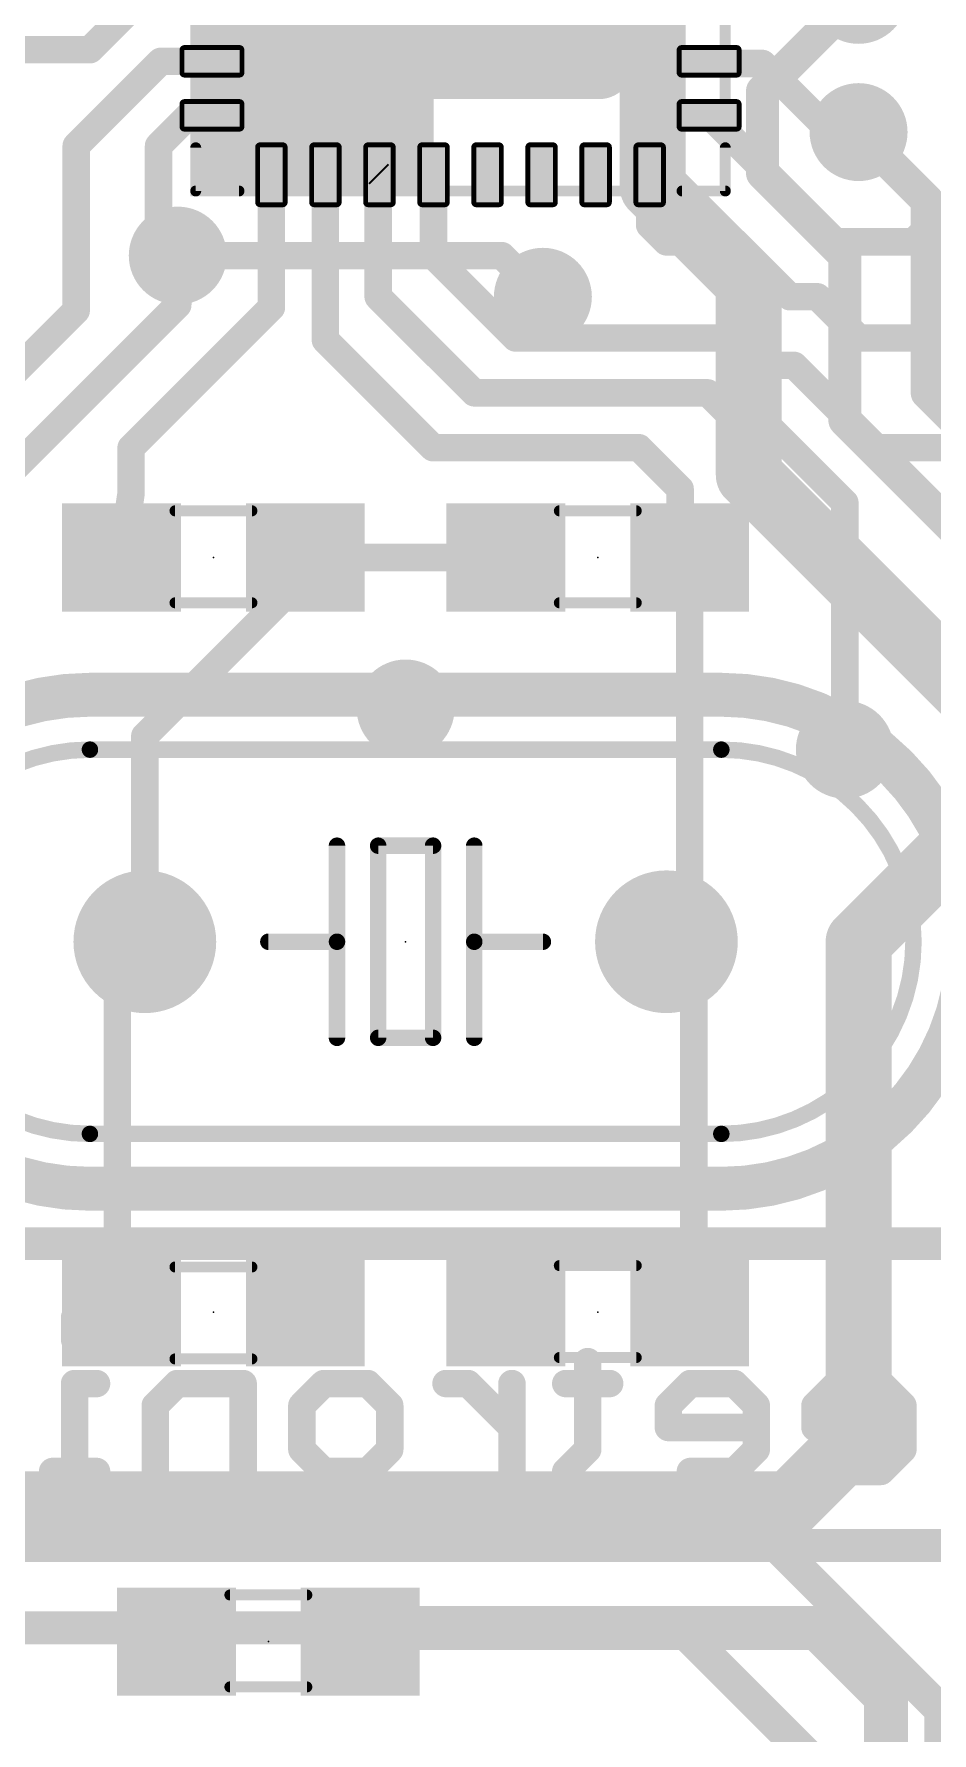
# Model space of a CAD drawing. Extents: x -0.08 to 2.71, y -0.01 to 2.11.
# Drawn here: x 0.515 to 0.842, y 0.902 to 1.521 of the extents above; entities that cross this region are included whole.
import ezdxf

# ---------------------------------------------------------------- set-up
doc = ezdxf.new("R2010")
doc.units = 0
for name, color, linetype in [('1', 14, 'CONTINUOUS'), ('16', 174, 'CONTINUOUS'), ('17', 94, 'CONTINUOUS'), ('18', 94, 'CONTINUOUS'), ('21', 251, 'CONTINUOUS'), ('22', 2, 'CONTINUOUS'), ('23', 178, 'CONTINUOUS'), ('51', 54, 'CONTINUOUS')]:
    doc.layers.add(name, color=color, linetype=linetype)

# ---------------------------------------------------------------- blocks, each defined once
blk = doc.blocks.new('RECT')
blk.add_solid([(-0.5, -0.5), (0.5, -0.5), (-0.5, 0.5), (0.5, 0.5)])
blk = doc.blocks.new('RECT96000X48000R30')
at = {"const_width": 0.001772}
blk.add_lwpolyline([(0.010925, -0.004134), (0.010925, 0.004134, 0.414214), (0.010039, 0.00502), (-0.010039, 0.00502, 0.414214), (-0.010925, 0.004134), (-0.010925, -0.004134, 0.414214), (-0.010039, -0.00502), (0.010039, -0.00502, 0.414214)], format="xyb", close=True, dxfattribs=at)
blk.add_solid([(-0.010482, -0.004577), (0.010482, -0.004577), (-0.010482, 0.004577), (0.010482, 0.004577)])
blk = doc.blocks.new('RECT512000X512000R20')
at = {"const_width": 0.012598}
blk.add_lwpolyline([(0.056693, -0.050394), (0.056693, 0.050394, 0.414214), (0.050394, 0.056693), (-0.050394, 0.056693, 0.414214), (-0.056693, 0.050394), (-0.056693, -0.050394, 0.414214), (-0.050394, -0.056693), (0.050394, -0.056693, 0.414214)], format="xyb", close=True, dxfattribs=at)
blk.add_solid([(-0.051394, -0.051394), (0.051394, -0.051394), (-0.051394, 0.051394), (0.051394, 0.051394)])
blk = doc.blocks.new('ROUNDP')
at = {"const_width": 0.5}
blk.add_lwpolyline([(0, -0.25, 1), (0, 0.25, 1), (0, -0.25)], format="xyb", dxfattribs=at)
blk = doc.blocks.new('ROUNDV')
at = {"const_width": 0.5}
blk.add_lwpolyline([(0, -0.25, 1), (0, 0.25, 1), (0, -0.25)], format="xyb", dxfattribs=at)

msp = doc.modelspace()

# ---------------------------------------------------------------- linework, layer by layer
at = {"layer": '1'}
for points, const_width in [([(0.64, 1.469921), (0.64, 1.56)], 0.01), ([(0.535, 1.515), (0.55, 1.53)], 0.01), ([(0.505, 1.515), (0.535, 1.515)], 0.01), ([(0.53, 1.48), (0.560787, 1.510787)], 0.01), ([(0.560787, 1.510787), (0.579449, 1.510787)], 0.01), ([(0.761339, 1.51), (0.760551, 1.510787)], 0.01), ([(0.78, 1.51), (0.761339, 1.51)], 0.01), ([(0.805, 1.485), (0.78, 1.51)], 0.01), ([(0.56, 1.48), (0.571102, 1.491102)], 0.01), ([(0.571102, 1.491102), (0.579449, 1.491102)], 0.01), ([(0.760551, 1.491102), (0.806654, 1.445)], 0.01), ([(0.815, 1.485), (0.805, 1.485)], 0.01), ([(0.53, 1.42), (0.53, 1.48)], 0.01), ([(0.56, 1.447), (0.56, 1.48)], 0.01), ([(0.835, 1.445), (0.865, 1.475)], 0.01), ([(0.601102, 1.421102), (0.601102, 1.469449)], 0.01), ([(0.620787, 1.409213), (0.620787, 1.469449)], 0.01), ([(0.64, 1.469921), (0.640472, 1.469449)], 0.01), ([(0.64, 1.425), (0.64, 1.469921)], 0.01), ([(0.660157, 1.439843), (0.660157, 1.469449)], 0.01), ([(0.738898, 1.469449), (0.738898, 1.451102)], 0.01), ([(0.738898, 1.451102), (0.745, 1.445)], 0.01), ([(0.567, 1.44), (0.56, 1.447)], 0.01), ([(0.745, 1.445), (0.77, 1.445)], 0.01), ([(0.77, 1.445), (0.79, 1.425)], 0.01), ([(0.806654, 1.445), (0.835, 1.445)], 0.01), ([(0.567, 1.44), (0.567, 1.422)], 0.01), ([(0.69, 1.41), (0.660157, 1.439843)], 0.01), ([(0.47, 1.36), (0.53, 1.42)], 0.01), ([(0.567, 1.422), (0.5, 1.355)], 0.01), ([(0.55, 1.37), (0.601102, 1.421102)], 0.01), ([(0.675, 1.39), (0.64, 1.425)], 0.01), ([(0.7, 1.41), (0.7, 1.425)], 0.01), ([(0.79, 1.425), (0.8, 1.425)], 0.01), ([(0.8, 1.425), (0.815, 1.41)], 0.01), ([(0.66, 1.37), (0.620787, 1.409213)], 0.01), ([(0.7, 1.41), (0.69, 1.41)], 0.01), ([(0.77, 1.41), (0.7, 1.41)], 0.01), ([(0.78, 1.4), (0.77, 1.41)], 0.01), ([(0.815, 1.41), (0.866535, 1.41)], 0.01), ([(0.791535, 1.4), (0.78, 1.4)], 0.01), ([(0.821535, 1.37), (0.791535, 1.4)], 0.01), ([(0.675, 1.39), (0.76, 1.39)], 0.01), ([(0.76, 1.39), (0.77, 1.38)], 0.01), ([(0.77, 1.38), (0.78, 1.38)], 0.01), ([(0.78, 1.38), (0.81, 1.35)], 0.01), ([(0.55, 1.353465), (0.55, 1.37)], 0.01), ([(0.735, 1.37), (0.66, 1.37)], 0.01), ([(0.75, 1.355), (0.735, 1.37)], 0.01), ([(0.92, 1.37), (0.821535, 1.37)], 0.01), ([(0.546535, 1.33), (0.55, 1.353465)], 0.01), ([(0.75, 1.333465), (0.75, 1.355)], 0.01), ([(0.81, 1.35), (0.81, 1.26)], 0.01), ([(0.753465, 1.33), (0.75, 1.333465)], 0.01), ([(0.613465, 1.33), (0.686535, 1.33)], 0.01), ([(0.613465, 1.323465), (0.613465, 1.33)], 0.01), ([(0.753465, 1.208465), (0.753465, 1.33)], 0.01), ([(0.555, 1.265), (0.613465, 1.323465)], 0.01), ([(0.555, 1.19), (0.555, 1.265)], 0.01), ([(0.815, 1.19), (0.88, 1.255)], 0.024), ([(0.745, 1.19), (0.753465, 1.208465)], 0.01), ([(0.815, 1.01), (0.815, 1.19)], 0.024), ([(0.545, 1.18), (0.555, 1.19)], 0.01), ([(0.755, 1.18), (0.745, 1.19)], 0.01), ([(0.545, 1.051535), (0.545, 1.18)], 0.01), ([(0.755, 1.051535), (0.755, 1.18)], 0.01), ([(0.546535, 1.055), (0.545, 1.051535)], 0.01), ([(0.753465, 1.055), (0.755, 1.051535)], 0.01), ([(0.79, 0.985), (0.815, 1.01)], 0.024), ([(0.49, 0.985), (0.79, 0.985)], 0.024), ([(0.638465, 0.943465), (0.633465, 0.935)], 0.016), ([(0.638465, 0.941535), (0.638465, 0.943465)], 0.016), ([(0.64, 0.94), (0.638465, 0.941535)], 0.016), ([(0.8, 0.94), (0.64, 0.94)], 0.016), ([(0.825, 0.915), (0.8, 0.94)], 0.016), ([(0.825, 0.852362), (0.825, 0.915)], 0.016)]:
    msp.add_lwpolyline(points, dxfattribs=dict(at, const_width=const_width))
for points, const_width in [([(0.533232, 1.516768, 1), (0.536768, 1.513232)], 0.005), ([(0.535, 1.5125, 1), (0.535, 1.5175)], 0.005), ([(0.560787, 1.513287, 1), (0.560787, 1.508287)], 0.005), ([(0.562555, 1.50902, 1), (0.55902, 1.512555)], 0.005), ([(0.579449, 1.508287, 1), (0.579449, 1.513287)], 0.005), ([(0.762319, 1.512555, 1), (0.758783, 1.50902)], 0.005), ([(0.761339, 1.5125, 1), (0.761339, 1.5075)], 0.005), ([(0.759571, 1.508232, 1), (0.763106, 1.511768)], 0.005), ([(0.781768, 1.511768, 1), (0.778232, 1.508232)], 0.005), ([(0.78, 1.5075, 1), (0.78, 1.5125)], 0.005), ([(0.571102, 1.493602, 1), (0.571102, 1.488602)], 0.005), ([(0.57287, 1.489335, 1), (0.569335, 1.49287)], 0.005), ([(0.579449, 1.488602, 1), (0.579449, 1.493602)], 0.005), ([(0.762319, 1.49287, 1), (0.758783, 1.489335)], 0.005), ([(0.805, 1.4875, 1), (0.805, 1.4825)], 0.005), ([(0.803232, 1.483232, 1), (0.806768, 1.486768)], 0.005), ([(0.815, 1.4825, 1), (0.815, 1.4875)], 0.005), ([(0.5325, 1.48, 1), (0.5275, 1.48)], 0.005), ([(0.528232, 1.481768, 1), (0.531768, 1.478232)], 0.005), ([(0.5625, 1.48, 1), (0.5575, 1.48)], 0.005), ([(0.558232, 1.481768, 1), (0.561768, 1.478232)], 0.005), ([(0.603602, 1.469449, 1), (0.598602, 1.469449)], 0.005), ([(0.623287, 1.469449, 1), (0.618287, 1.469449)], 0.005), ([(0.641768, 1.471689, 1), (0.638232, 1.468153)], 0.005), ([(0.6425, 1.469921, 1), (0.6375, 1.469921)], 0.005), ([(0.638705, 1.467681, 1), (0.64224, 1.471217)], 0.005), ([(0.662657, 1.469449, 1), (0.657657, 1.469449)], 0.005), ([(0.741398, 1.469449, 1), (0.736398, 1.469449)], 0.005), ([(0.6375, 1.469921, 1), (0.6425, 1.469921)], 0.005), ([(0.740665, 1.45287, 1), (0.73713, 1.449335)], 0.005), ([(0.561768, 1.448768, 1), (0.558232, 1.445232)], 0.005), ([(0.5575, 1.447, 1), (0.5625, 1.447)], 0.005), ([(0.736398, 1.451102, 1), (0.741398, 1.451102)], 0.005), ([(0.745, 1.4475, 1), (0.745, 1.4425)], 0.005), ([(0.743232, 1.443232, 1), (0.746768, 1.446768)], 0.005), ([(0.771768, 1.446768, 1), (0.768232, 1.443232)], 0.005), ([(0.77, 1.4425, 1), (0.77, 1.4475)], 0.005), ([(0.806654, 1.4475, 1), (0.806654, 1.4425)], 0.005), ([(0.804886, 1.443232, 1), (0.808421, 1.446768)], 0.005), ([(0.833232, 1.446768, 1), (0.836768, 1.443232)], 0.005), ([(0.835, 1.4425, 1), (0.835, 1.4475)], 0.005), ([(0.5695, 1.44, 1), (0.5645, 1.44)], 0.005), ([(0.565232, 1.438232, 1), (0.568768, 1.441768)], 0.005), ([(0.661925, 1.44161, 1), (0.65839, 1.438075)], 0.005), ([(0.657657, 1.439843, 1), (0.662657, 1.439843)], 0.005), ([(0.531768, 1.418232, 1), (0.528232, 1.421768)], 0.005), ([(0.5645, 1.422, 1), (0.5695, 1.422)], 0.005), ([(0.568768, 1.420232, 1), (0.565232, 1.423768)], 0.005), ([(0.60287, 1.419335, 1), (0.599335, 1.42287)], 0.005), ([(0.641768, 1.426768, 1), (0.638232, 1.423232)], 0.005), ([(0.6375, 1.425, 1), (0.6425, 1.425)], 0.005), ([(0.7025, 1.425, 1), (0.6975, 1.425)], 0.005), ([(0.79, 1.4275, 1), (0.79, 1.4225)], 0.005), ([(0.788232, 1.423232, 1), (0.791768, 1.426768)], 0.005), ([(0.801768, 1.426768, 1), (0.798232, 1.423232)], 0.005), ([(0.8, 1.4225, 1), (0.8, 1.4275)], 0.005), ([(0.5275, 1.42, 1), (0.5325, 1.42)], 0.005), ([(0.598602, 1.421102, 1), (0.603602, 1.421102)], 0.005), ([(0.618287, 1.409213, 1), (0.623287, 1.409213)], 0.005), ([(0.622555, 1.41098, 1), (0.61902, 1.407445)], 0.005), ([(0.69, 1.4125, 1), (0.69, 1.4075)], 0.005), ([(0.688232, 1.408232, 1), (0.691768, 1.411768)], 0.005), ([(0.7, 1.4125, 1), (0.7, 1.4075)], 0.005), ([(0.6975, 1.41, 1), (0.7025, 1.41)], 0.005), ([(0.7, 1.4075, 1), (0.7, 1.4125)], 0.005), ([(0.771768, 1.411768, 1), (0.768232, 1.408232)], 0.005), ([(0.77, 1.4075, 1), (0.77, 1.4125)], 0.005), ([(0.815, 1.4125, 1), (0.815, 1.4075)], 0.005), ([(0.813232, 1.408232, 1), (0.816768, 1.411768)], 0.005), ([(0.78, 1.4025, 1), (0.78, 1.3975)], 0.005), ([(0.778232, 1.398232, 1), (0.781768, 1.401768)], 0.005), ([(0.793303, 1.401768, 1), (0.789768, 1.398232)], 0.005), ([(0.791535, 1.3975, 1), (0.791535, 1.4025)], 0.005), ([(0.675, 1.3925, 1), (0.675, 1.3875)], 0.005), ([(0.673232, 1.388232, 1), (0.676768, 1.391768)], 0.005), ([(0.761768, 1.391768, 1), (0.758232, 1.388232)], 0.005), ([(0.76, 1.3875, 1), (0.76, 1.3925)], 0.005), ([(0.77, 1.3825, 1), (0.77, 1.3775)], 0.005), ([(0.768232, 1.378232, 1), (0.771768, 1.381768)], 0.005), ([(0.781768, 1.381768, 1), (0.778232, 1.378232)], 0.005), ([(0.78, 1.3775, 1), (0.78, 1.3825)], 0.005), ([(0.5525, 1.37, 1), (0.5475, 1.37)], 0.005), ([(0.66, 1.3725, 1), (0.66, 1.3675)], 0.005), ([(0.736768, 1.371768, 1), (0.733232, 1.368232)], 0.005), ([(0.735, 1.3675, 1), (0.735, 1.3725)], 0.005), ([(0.821535, 1.3725, 1), (0.821535, 1.3675)], 0.005), ([(0.548232, 1.371768, 1), (0.551768, 1.368232)], 0.005), ([(0.658232, 1.368232, 1), (0.661768, 1.371768)], 0.005), ([(0.819768, 1.368232, 1), (0.823303, 1.371768)], 0.005), ([(0.5475, 1.353465, 1), (0.5525, 1.353465)], 0.005), ([(0.552473, 1.353099, 1), (0.547527, 1.35383)], 0.005), ([(0.7525, 1.355, 1), (0.7475, 1.355)], 0.005), ([(0.748232, 1.353232, 1), (0.751768, 1.356768)], 0.005), ([(0.8125, 1.35, 1), (0.8075, 1.35)], 0.005), ([(0.808232, 1.348232, 1), (0.811768, 1.351768)], 0.005), ([(0.751768, 1.335232, 1), (0.748232, 1.331697)], 0.005), ([(0.544062, 1.330365, 1), (0.549009, 1.329635)], 0.005), ([(0.613465, 1.3325, 1), (0.613465, 1.3275)], 0.005), ([(0.615965, 1.33, 1), (0.610965, 1.33)], 0.005), ([(0.686535, 1.3275, 1), (0.686535, 1.3325)], 0.005), ([(0.7475, 1.333465, 1), (0.7525, 1.333465)], 0.005), ([(0.755965, 1.33, 1), (0.750965, 1.33)], 0.005), ([(0.751697, 1.328232, 1), (0.755232, 1.331768)], 0.005), ([(0.610965, 1.323465, 1), (0.615965, 1.323465)], 0.005), ([(0.615232, 1.321697, 1), (0.611697, 1.325232)], 0.005), ([(0.5575, 1.265, 1), (0.5525, 1.265)], 0.005), ([(0.553232, 1.266768, 1), (0.556768, 1.263232)], 0.005), ([(0.8075, 1.26, 1), (0.8125, 1.26)], 0.005), ([(0.755737, 1.207423, 1), (0.751192, 1.209506)], 0.005), ([(0.750965, 1.208465, 1), (0.755965, 1.208465)], 0.005), ([(0.821, 1.19, 1), (0.809, 1.19)], 0.012), ([(0.556768, 1.188232, 1), (0.553232, 1.191768)], 0.005), ([(0.746768, 1.191768, 1), (0.743232, 1.188232)], 0.005), ([(0.810757, 1.194243, 1), (0.819243, 1.185757)], 0.012), ([(0.5525, 1.19, 1), (0.5575, 1.19)], 0.005), ([(0.742727, 1.191042, 1), (0.747273, 1.188958)], 0.005), ([(0.5475, 1.18, 1), (0.5425, 1.18)], 0.005), ([(0.543232, 1.181768, 1), (0.546768, 1.178232)], 0.005), ([(0.7575, 1.18, 1), (0.7525, 1.18)], 0.005), ([(0.753232, 1.178232, 1), (0.756768, 1.181768)], 0.005), ([(0.548821, 1.053987, 1), (0.54425, 1.056013)], 0.005), ([(0.75575, 1.056013, 1), (0.751179, 1.053987)], 0.005), ([(0.542714, 1.052548, 1), (0.547286, 1.050522)], 0.005), ([(0.5425, 1.051535, 1), (0.5475, 1.051535)], 0.005), ([(0.7525, 1.051535, 1), (0.7575, 1.051535)], 0.005), ([(0.752714, 1.050522, 1), (0.757286, 1.052548)], 0.005), ([(0.819243, 1.005757, 1), (0.810757, 1.014243)], 0.012), ([(0.809, 1.01, 1), (0.821, 1.01)], 0.012), ([(0.79, 0.979, 1), (0.79, 0.991)], 0.012), ([(0.785757, 0.989243, 1), (0.794243, 0.980757)], 0.012), ([(0.641293, 0.944364, 1), (0.635636, 0.938707)], 0.008), ([(0.642465, 0.943465, 1), (0.634465, 0.943465)], 0.008), ([(0.641909, 0.94143, 1), (0.635021, 0.945499)], 0.008), ([(0.64, 0.944, 1), (0.64, 0.936)], 0.008), ([(0.802828, 0.942828, 1), (0.797172, 0.937172)], 0.008), ([(0.8, 0.936, 1), (0.8, 0.944)], 0.008), ([(0.630021, 0.937034, 1), (0.636909, 0.932966)], 0.008), ([(0.634465, 0.941535, 1), (0.642465, 0.941535)], 0.008), ([(0.637172, 0.937172, 1), (0.642828, 0.942828)], 0.008), ([(0.829, 0.915, 1), (0.821, 0.915)], 0.008), ([(0.822172, 0.912172, 1), (0.827828, 0.917828)], 0.008)]:
    msp.add_lwpolyline(points, format="xyb", dxfattribs=dict(at, const_width=const_width))
at = {"layer": '16'}
for points, const_width in [([(0.74, 1.465), (0.74, 1.76)], 0.024), ([(0.78, 1.5), (0.815, 1.535)], 0.012), ([(0.78, 1.47), (0.78, 1.5)], 0.012), ([(0.84, 1.46), (0.815, 1.485)], 0.012), ([(0.775, 1.43), (0.74, 1.465)], 0.024), ([(0.81, 1.44), (0.78, 1.47)], 0.012), ([(0.84, 1.39), (0.84, 1.46)], 0.012), ([(0.685, 1.44), (0.567, 1.44)], 0.01), ([(0.7, 1.425), (0.685, 1.44)], 0.01), ([(0.81, 1.38), (0.81, 1.44)], 0.012), ([(0.775, 1.36), (0.775, 1.43)], 0.024), ([(0.97, 1.26), (0.84, 1.39)], 0.012), ([(0.925, 1.265), (0.81, 1.38)], 0.012), ([(0.88, 1.255), (0.775, 1.36)], 0.024), ([(0.5, 0.97), (0.785, 0.97)], 0.012), ([(0.785, 0.97), (0.845, 0.91)], 0.012), ([(0.49, 0.94), (0.75, 0.94)], 0.012), ([(0.75, 0.94), (0.8, 0.89)], 0.012), ([(0.845, 0.91), (0.845, 0.77)], 0.012)]:
    msp.add_lwpolyline(points, dxfattribs=dict(at, const_width=const_width))
for points, const_width in [([(0.783, 1.5, 1), (0.777, 1.5)], 0.006), ([(0.777879, 1.502121, 1), (0.782121, 1.497879)], 0.006), ([(0.817121, 1.487121, 1), (0.812879, 1.482879)], 0.006), ([(0.744243, 1.469243, 1), (0.735757, 1.460757)], 0.012), ([(0.782121, 1.472121, 1), (0.777879, 1.467879)], 0.006), ([(0.734, 1.465, 1), (0.746, 1.465)], 0.012), ([(0.777, 1.47, 1), (0.783, 1.47)], 0.006), ([(0.843, 1.46, 1), (0.837, 1.46)], 0.006), ([(0.837879, 1.457879, 1), (0.842121, 1.462121)], 0.006), ([(0.567, 1.4425, 1), (0.567, 1.4375)], 0.005), ([(0.686768, 1.441768, 1), (0.683232, 1.438232)], 0.005), ([(0.685, 1.4375, 1), (0.685, 1.4425)], 0.005), ([(0.813, 1.44, 1), (0.807, 1.44)], 0.006), ([(0.807879, 1.437879, 1), (0.812121, 1.442121)], 0.006), ([(0.781, 1.43, 1), (0.769, 1.43)], 0.012), ([(0.770757, 1.425757, 1), (0.779243, 1.434243)], 0.012), ([(0.698232, 1.423232, 1), (0.701768, 1.426768)], 0.005), ([(0.842121, 1.392121, 1), (0.837879, 1.387879)], 0.006), ([(0.837, 1.39, 1), (0.843, 1.39)], 0.006), ([(0.812121, 1.382121, 1), (0.807879, 1.377879)], 0.006), ([(0.807, 1.38, 1), (0.813, 1.38)], 0.006), ([(0.779243, 1.364243, 1), (0.770757, 1.355757)], 0.012), ([(0.769, 1.36, 1), (0.781, 1.36)], 0.012), ([(0.787121, 0.972121, 1), (0.782879, 0.967879)], 0.006), ([(0.785, 0.967, 1), (0.785, 0.973)], 0.006), ([(0.752121, 0.942121, 1), (0.747879, 0.937879)], 0.006), ([(0.75, 0.937, 1), (0.75, 0.943)], 0.006), ([(0.848, 0.91, 1), (0.842, 0.91)], 0.006), ([(0.842879, 0.907879, 1), (0.847121, 0.912121)], 0.006)]:
    msp.add_lwpolyline(points, format="xyb", dxfattribs=dict(at, const_width=const_width))
at = {"layer": '21'}
for points, const_width in [([(0.573543, 1.463543), (0.573543, 1.479291)], 0.004), ([(0.766457, 1.479291), (0.766457, 1.463543)], 0.004), ([(0.589291, 1.463543), (0.573543, 1.463543)], 0.004), ([(0.766457, 1.463543), (0.750709, 1.463543)], 0.004), ([(0.535, 1.28), (0.765, 1.28)], 0.016), ([(0.765, 1.26), (0.535, 1.26)], 0.006), ([(0.625, 1.225), (0.625, 1.19)], 0.006), ([(0.64, 1.225), (0.66, 1.225)], 0.006), ([(0.64, 1.155), (0.64, 1.225)], 0.006), ([(0.66, 1.225), (0.66, 1.155)], 0.006), ([(0.675, 1.225), (0.675, 1.19)], 0.006), ([(0.625, 1.19), (0.6, 1.19)], 0.006), ([(0.625, 1.19), (0.625, 1.155)], 0.006), ([(0.675, 1.19), (0.675, 1.155)], 0.006), ([(0.675, 1.19), (0.7, 1.19)], 0.006), ([(0.66, 1.155), (0.64, 1.155)], 0.006), ([(0.535, 1.12), (0.765, 1.12)], 0.006), ([(0.535, 1.1), (0.765, 1.1)], 0.016)]:
    msp.add_lwpolyline(points, dxfattribs=dict(at, const_width=const_width))
for points, const_width in [([(0.574543, 1.479291, 1), (0.572543, 1.479291)], 0.002), ([(0.58437, 1.471417, 1), (0.58437, 1.477323, 1), (0.58437, 1.471417)], 0.005906), ([(0.767457, 1.479291, 1), (0.765457, 1.479291)], 0.002), ([(0.573543, 1.464543, 1), (0.573543, 1.462543)], 0.002), ([(0.572543, 1.463543, 1), (0.574543, 1.463543)], 0.002), ([(0.589291, 1.462543, 1), (0.589291, 1.464543)], 0.002), ([(0.750709, 1.464543, 1), (0.750709, 1.462543)], 0.002), ([(0.765457, 1.463543, 1), (0.767457, 1.463543)], 0.002), ([(0.766457, 1.462543, 1), (0.766457, 1.464543)], 0.002), ([(0.535, 1.28, 1), (0.535, 1.1)], 0.016), ([(0.535, 1.284, 1), (0.535, 1.276)], 0.008), ([(0.535, 1.276, 1), (0.535, 1.284)], 0.008), ([(0.765, 1.1, 1), (0.765, 1.28)], 0.016), ([(0.765, 1.284, 1), (0.765, 1.276)], 0.008), ([(0.765, 1.276, 1), (0.765, 1.284)], 0.008), ([(0.535, 1.26, 1), (0.535, 1.12)], 0.006), ([(0.535, 1.2615, 1), (0.535, 1.2585)], 0.003), ([(0.535, 1.2585, 1), (0.535, 1.2615)], 0.003), ([(0.765, 1.12, 1), (0.765, 1.26)], 0.006), ([(0.765, 1.2615, 1), (0.765, 1.2585)], 0.003), ([(0.765, 1.2585, 1), (0.765, 1.2615)], 0.003), ([(0.6265, 1.225, 1), (0.6235, 1.225)], 0.003), ([(0.64, 1.2265, 1), (0.64, 1.2235)], 0.003), ([(0.6415, 1.225, 1), (0.6385, 1.225)], 0.003), ([(0.6615, 1.225, 1), (0.6585, 1.225)], 0.003), ([(0.66, 1.2235, 1), (0.66, 1.2265)], 0.003), ([(0.6765, 1.225, 1), (0.6735, 1.225)], 0.003), ([(0.6, 1.1915, 1), (0.6, 1.1885)], 0.003), ([(0.6265, 1.19, 1), (0.6235, 1.19)], 0.003), ([(0.6235, 1.19, 1), (0.6265, 1.19)], 0.003), ([(0.625, 1.1885, 1), (0.625, 1.1915)], 0.003), ([(0.6765, 1.19, 1), (0.6735, 1.19)], 0.003), ([(0.675, 1.1915, 1), (0.675, 1.1885)], 0.003), ([(0.6735, 1.19, 1), (0.6765, 1.19)], 0.003), ([(0.7, 1.1885, 1), (0.7, 1.1915)], 0.003), ([(0.64, 1.1565, 1), (0.64, 1.1535)], 0.003), ([(0.66, 1.1535, 1), (0.66, 1.1565)], 0.003), ([(0.6235, 1.155, 1), (0.6265, 1.155)], 0.003), ([(0.6385, 1.155, 1), (0.6415, 1.155)], 0.003), ([(0.6585, 1.155, 1), (0.6615, 1.155)], 0.003), ([(0.6735, 1.155, 1), (0.6765, 1.155)], 0.003), ([(0.535, 1.1215, 1), (0.535, 1.1185)], 0.003), ([(0.535, 1.1185, 1), (0.535, 1.1215)], 0.003), ([(0.765, 1.1215, 1), (0.765, 1.1185)], 0.003), ([(0.765, 1.1185, 1), (0.765, 1.1215)], 0.003), ([(0.535, 1.104, 1), (0.535, 1.096)], 0.008), ([(0.535, 1.096, 1), (0.535, 1.104)], 0.008), ([(0.765, 1.104, 1), (0.765, 1.096)], 0.008), ([(0.765, 1.096, 1), (0.765, 1.104)], 0.008)]:
    msp.add_lwpolyline(points, format="xyb", dxfattribs=dict(at, const_width=const_width))
at = {"layer": '22'}
for points, const_width in [([(0.895, 1.08), (0.415, 1.08)], 0.012), ([(0.529408, 1.053048), (0.529408, 1.045041)], 0.01), ([(0.716328, 1.037034), (0.716328, 1.005007)], 0.01), ([(0.537415, 1.029027), (0.529408, 1.029027)], 0.01), ([(0.529408, 1.029027), (0.529408, 0.997)], 0.01), ([(0.5668, 1.029027), (0.558794, 1.02102)], 0.01), ([(0.590821, 1.029027), (0.5668, 1.029027)], 0.01), ([(0.590821, 0.997), (0.590821, 1.029027)], 0.01), ([(0.612199, 1.02102), (0.620206, 1.029027)], 0.01), ([(0.620206, 1.029027), (0.63622, 1.029027)], 0.01), ([(0.63622, 1.029027), (0.644227, 1.02102)], 0.01), ([(0.672718, 1.029027), (0.664711, 1.029027)], 0.01), ([(0.688731, 1.013014), (0.672718, 1.029027)], 0.01), ([(0.688731, 0.997), (0.688731, 1.029027)], 0.01), ([(0.724335, 1.029027), (0.708321, 1.029027)], 0.01), ([(0.75372, 1.029027), (0.745713, 1.02102)], 0.01), ([(0.769734, 1.029027), (0.75372, 1.029027)], 0.01), ([(0.777741, 1.02102), (0.769734, 1.029027)], 0.01), ([(0.807126, 1.029027), (0.799119, 1.02102)], 0.01), ([(0.823139, 1.029027), (0.807126, 1.029027)], 0.01), ([(0.831146, 1.02102), (0.823139, 1.029027)], 0.01), ([(0.558794, 1.02102), (0.558794, 0.997)], 0.01), ([(0.612199, 1.005007), (0.612199, 1.02102)], 0.01), ([(0.644227, 1.02102), (0.644227, 1.005007)], 0.01), ([(0.745713, 1.02102), (0.745713, 1.013014)], 0.01), ([(0.777741, 1.005007), (0.777741, 1.02102)], 0.01), ([(0.799119, 1.02102), (0.799119, 1.013014)], 0.01), ([(0.831146, 1.005007), (0.831146, 1.02102)], 0.01), ([(0.745713, 1.013014), (0.777741, 1.013014)], 0.01), ([(0.799119, 1.013014), (0.831146, 1.013014)], 0.01), ([(0.620206, 0.997), (0.612199, 1.005007)], 0.01), ([(0.644227, 1.005007), (0.63622, 0.997)], 0.01), ([(0.716328, 1.005007), (0.708321, 0.997)], 0.01), ([(0.769734, 0.997), (0.777741, 1.005007)], 0.01), ([(0.823139, 0.997), (0.831146, 1.005007)], 0.01), ([(0.537415, 0.997), (0.521402, 0.997)], 0.01), ([(0.63622, 0.997), (0.620206, 0.997)], 0.01), ([(0.75372, 0.997), (0.769734, 0.997)], 0.01), ([(0.807126, 0.997), (0.823139, 0.997)], 0.01), ([(0.885, 0.97), (0.425, 0.97)], 0.012)]:
    msp.add_lwpolyline(points, dxfattribs=dict(at, const_width=const_width))
at = {"layer": '22', "const_width": 0.005}
for points in [[(0.531908, 1.053048, 1), (0.526908, 1.053048)], [(0.526908, 1.045041, 1), (0.531908, 1.045041)], [(0.718828, 1.037034, 1), (0.713828, 1.037034)], [(0.529408, 1.031527, 1), (0.529408, 1.026527)], [(0.531908, 1.029027, 1), (0.526908, 1.029027)], [(0.537415, 1.026527, 1), (0.537415, 1.031527)], [(0.5668, 1.031527, 1), (0.5668, 1.026527)], [(0.568568, 1.02726, 1), (0.565033, 1.030795)], [(0.593321, 1.029027, 1), (0.588321, 1.029027)], [(0.590821, 1.026527, 1), (0.590821, 1.031527)], [(0.620206, 1.031527, 1), (0.620206, 1.026527)], [(0.621974, 1.02726, 1), (0.618438, 1.030795)], [(0.637988, 1.030795, 1), (0.634452, 1.02726)], [(0.63622, 1.026527, 1), (0.63622, 1.031527)], [(0.664711, 1.031527, 1), (0.664711, 1.026527)], [(0.674485, 1.030795, 1), (0.67095, 1.02726)], [(0.672718, 1.026527, 1), (0.672718, 1.031527)], [(0.691231, 1.029027, 1), (0.686231, 1.029027)], [(0.708321, 1.031527, 1), (0.708321, 1.026527)], [(0.724335, 1.026527, 1), (0.724335, 1.031527)], [(0.75372, 1.031527, 1), (0.75372, 1.026527)], [(0.755488, 1.02726, 1), (0.751952, 1.030795)], [(0.771502, 1.030795, 1), (0.767966, 1.02726)], [(0.769734, 1.026527, 1), (0.769734, 1.031527)], [(0.807126, 1.031527, 1), (0.807126, 1.026527)], [(0.808894, 1.02726, 1), (0.805358, 1.030795)], [(0.824907, 1.030795, 1), (0.821372, 1.02726)], [(0.823139, 1.026527, 1), (0.823139, 1.031527)], [(0.561294, 1.02102, 1), (0.556294, 1.02102)], [(0.557026, 1.022788, 1), (0.560561, 1.019253)], [(0.614699, 1.02102, 1), (0.609699, 1.02102)], [(0.610431, 1.022788, 1), (0.613967, 1.019253)], [(0.646727, 1.02102, 1), (0.641727, 1.02102)], [(0.642459, 1.019253, 1), (0.645994, 1.022788)], [(0.748213, 1.02102, 1), (0.743213, 1.02102)], [(0.743945, 1.022788, 1), (0.747481, 1.019253)], [(0.780241, 1.02102, 1), (0.775241, 1.02102)], [(0.775973, 1.019253, 1), (0.779508, 1.022788)], [(0.801619, 1.02102, 1), (0.796619, 1.02102)], [(0.797351, 1.022788, 1), (0.800887, 1.019253)], [(0.833646, 1.02102, 1), (0.828646, 1.02102)], [(0.829378, 1.019253, 1), (0.832914, 1.022788)], [(0.686963, 1.011246, 1), (0.690499, 1.014781)], [(0.745713, 1.015514, 1), (0.745713, 1.010514)], [(0.743213, 1.013014, 1), (0.748213, 1.013014)], [(0.777741, 1.010514, 1), (0.777741, 1.015514)], [(0.799119, 1.015514, 1), (0.799119, 1.010514)], [(0.796619, 1.013014, 1), (0.801619, 1.013014)], [(0.831146, 1.010514, 1), (0.831146, 1.015514)], [(0.613967, 1.006775, 1), (0.610431, 1.003239)], [(0.645994, 1.003239, 1), (0.642459, 1.006775)], [(0.718096, 1.003239, 1), (0.71456, 1.006775)], [(0.779508, 1.003239, 1), (0.775973, 1.006775)], [(0.832914, 1.003239, 1), (0.829378, 1.006775)], [(0.609699, 1.005007, 1), (0.614699, 1.005007)], [(0.641727, 1.005007, 1), (0.646727, 1.005007)], [(0.713828, 1.005007, 1), (0.718828, 1.005007)], [(0.775241, 1.005007, 1), (0.780241, 1.005007)], [(0.828646, 1.005007, 1), (0.833646, 1.005007)], [(0.521402, 0.9995, 1), (0.521402, 0.9945)], [(0.526908, 0.997, 1), (0.531908, 0.997)], [(0.537415, 0.9945, 1), (0.537415, 0.9995)], [(0.556294, 0.997, 1), (0.561294, 0.997)], [(0.588321, 0.997, 1), (0.593321, 0.997)], [(0.620206, 0.9995, 1), (0.620206, 0.9945)], [(0.618438, 0.995232, 1), (0.621974, 0.998768)], [(0.634452, 0.998768, 1), (0.637988, 0.995232)], [(0.63622, 0.9945, 1), (0.63622, 0.9995)], [(0.686231, 0.997, 1), (0.691231, 0.997)], [(0.706553, 0.998768, 1), (0.710089, 0.995232)], [(0.75372, 0.9995, 1), (0.75372, 0.9945)], [(0.767966, 0.998768, 1), (0.771502, 0.995232)], [(0.769734, 0.9945, 1), (0.769734, 0.9995)], [(0.807126, 0.9995, 1), (0.807126, 0.9945)], [(0.821372, 0.998768, 1), (0.824907, 0.995232)], [(0.823139, 0.9945, 1), (0.823139, 0.9995)]]:
    msp.add_lwpolyline(points, format="xyb", dxfattribs=at)
at = {"layer": '23'}
for p in [(0.58, 1.33), (0.72, 1.33), (0.65, 1.19), (0.58, 1.055), (0.72, 1.055), (0.6, 0.935)]:
    msp.add_point(p, dxfattribs=at)
at = {"layer": '51', "const_width": 0.004}
for points in [[(0.573543, 1.463543), (0.573543, 1.656457)], [(0.766457, 1.656457), (0.766457, 1.463543)], [(0.766457, 1.463543), (0.573543, 1.463543)], [(0.565984, 1.347008), (0.594016, 1.347008)], [(0.705984, 1.347008), (0.734016, 1.347008)], [(0.565984, 1.313504), (0.594016, 1.313504)], [(0.705984, 1.313504), (0.734016, 1.313504)], [(0.594016, 1.071496), (0.565984, 1.071496)], [(0.705984, 1.072008), (0.734016, 1.072008)], [(0.705984, 1.038504), (0.734016, 1.038504)], [(0.594016, 1.037992), (0.565984, 1.037992)], [(0.585984, 0.952008), (0.614016, 0.952008)], [(0.585984, 0.918504), (0.614016, 0.918504)]]:
    msp.add_lwpolyline(points, dxfattribs=at)
at = {"layer": '51', "const_width": 0.002}
for points in [[(0.573543, 1.464543, 1), (0.573543, 1.462543)], [(0.572543, 1.463543, 1), (0.574543, 1.463543)], [(0.765457, 1.463543, 1), (0.767457, 1.463543)], [(0.766457, 1.462543, 1), (0.766457, 1.464543)], [(0.565984, 1.348008, 1), (0.565984, 1.346008)], [(0.594016, 1.346008, 1), (0.594016, 1.348008)], [(0.705984, 1.348008, 1), (0.705984, 1.346008)], [(0.734016, 1.346008, 1), (0.734016, 1.348008)], [(0.565984, 1.314504, 1), (0.565984, 1.312504)], [(0.594016, 1.312504, 1), (0.594016, 1.314504)], [(0.705984, 1.314504, 1), (0.705984, 1.312504)], [(0.734016, 1.312504, 1), (0.734016, 1.314504)], [(0.565984, 1.072496, 1), (0.565984, 1.070496)], [(0.594016, 1.070496, 1), (0.594016, 1.072496)], [(0.705984, 1.073008, 1), (0.705984, 1.071008)], [(0.734016, 1.071008, 1), (0.734016, 1.073008)], [(0.705984, 1.039504, 1), (0.705984, 1.037504)], [(0.734016, 1.037504, 1), (0.734016, 1.039504)], [(0.565984, 1.038992, 1), (0.565984, 1.036992)], [(0.594016, 1.036992, 1), (0.594016, 1.038992)], [(0.585984, 0.953008, 1), (0.585984, 0.951008)], [(0.614016, 0.951008, 1), (0.614016, 0.953008)], [(0.585984, 0.919504, 1), (0.585984, 0.917504)], [(0.614016, 0.917504, 1), (0.614016, 0.919504)]]:
    msp.add_lwpolyline(points, format="xyb", dxfattribs=at)

# ---------------------------------------------------------------- block references
at = {"layer": '1'}
for name, p, rotation in [('RECT512000X512000R20', (0.67, 1.56), 90), ('RECT96000X48000R30', (0.760551, 1.510787), 180), ('RECT96000X48000R30', (0.760551, 1.491102), 180), ('RECT96000X48000R30', (0.601102, 1.469449), 90), ('RECT96000X48000R30', (0.620787, 1.469449), 90), ('RECT96000X48000R30', (0.640472, 1.469449), 90), ('RECT96000X48000R30', (0.660157, 1.469449), 90), ('RECT96000X48000R30', (0.679843, 1.469449), 90), ('RECT96000X48000R30', (0.699528, 1.469449), 90), ('RECT96000X48000R30', (0.719213, 1.469449), 90), ('RECT96000X48000R30', (0.738898, 1.469449), 90)]:
    msp.add_blockref(name, p, dxfattribs=dict(at, rotation=rotation))
for p in [(0.579449, 1.510787), (0.579449, 1.491102)]:
    msp.add_blockref('RECT96000X48000R30', p, dxfattribs=at)
at = {"layer": '1', "xscale": 0.043307, "yscale": 0.03937}
for p in [(0.546535, 1.33), (0.613465, 1.33), (0.686535, 1.33), (0.753465, 1.33), (0.686535, 1.055), (0.753465, 1.055), (0.566535, 0.935), (0.633465, 0.935)]:
    msp.add_blockref('RECT', p, dxfattribs=at)
at = {"layer": '1', "xscale": 0.043307, "yscale": 0.03937, "rotation": 180}
for p in [(0.546535, 1.055), (0.613465, 1.055)]:
    msp.add_blockref('RECT', p, dxfattribs=at)
at = {"layer": '17', "xscale": 0.052, "yscale": 0.052}
for p in [(0.555, 1.19), (0.555, 1.19), (0.745, 1.19), (0.745, 1.19)]:
    msp.add_blockref('ROUNDP', p, dxfattribs=at)
at = {"layer": '18', "xscale": 0.035685, "yscale": 0.035685}
for p in [(0.815, 1.535), (0.815, 1.535), (0.815, 1.485), (0.815, 1.485), (0.567, 1.44), (0.567, 1.44), (0.7, 1.425), (0.7, 1.425), (0.65, 1.275), (0.65, 1.275), (0.81, 1.26), (0.81, 1.26)]:
    msp.add_blockref('ROUNDV', p, dxfattribs=at)
at = {"layer": '51'}
for p, xscale, yscale, rotation in [((0.615866, 1.505866), 0.088583, 0.088583, 90), ((0.557156, 1.054799), 0.019689, 0.037402, 180), ((0.603156, 1.054799), 0.019689, 0.037402, 180)]:
    msp.add_blockref('RECT', p, dxfattribs=dict(at, xscale=xscale, yscale=yscale, rotation=rotation))
at = {"layer": '51', "xscale": 0.019689, "yscale": 0.037402}
for p in [(0.556844, 1.330201), (0.602844, 1.330201), (0.696844, 1.330201), (0.742844, 1.330201), (0.696844, 1.055201), (0.742844, 1.055201), (0.576844, 0.935201), (0.622844, 0.935201)]:
    msp.add_blockref('RECT', p, dxfattribs=at)

doc.saveas('drawing.dxf')
